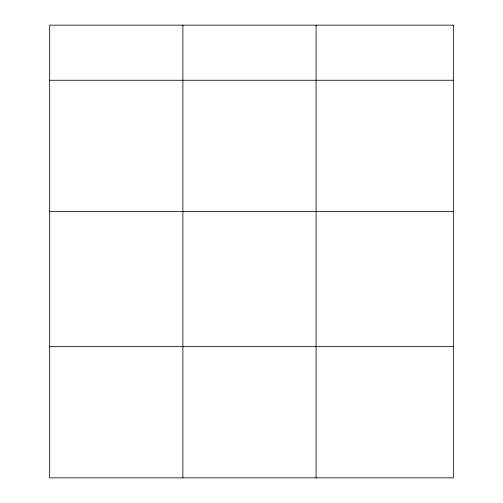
<?xml version="1.0" encoding="UTF-8"?>
<svg xmlns="http://www.w3.org/2000/svg" width="503" height="503" viewBox="0 0 503 503"><rect width="100%" height="100%" fill="white"/><g stroke="black" fill="none" stroke-linecap="round" stroke-linejoin="round"><path stroke-width="0.75" d="M49.665 80.26L453.335 80.26M49.665 211.461L453.335 211.461M49.665 346.642L453.335 346.642M316.085 25.15L316.085 477.85M182.878 25.15L182.878 477.85M453.335 25.15L49.665 25.15L49.665 477.85L453.335 477.85L453.335 25.15"/></g></svg>
